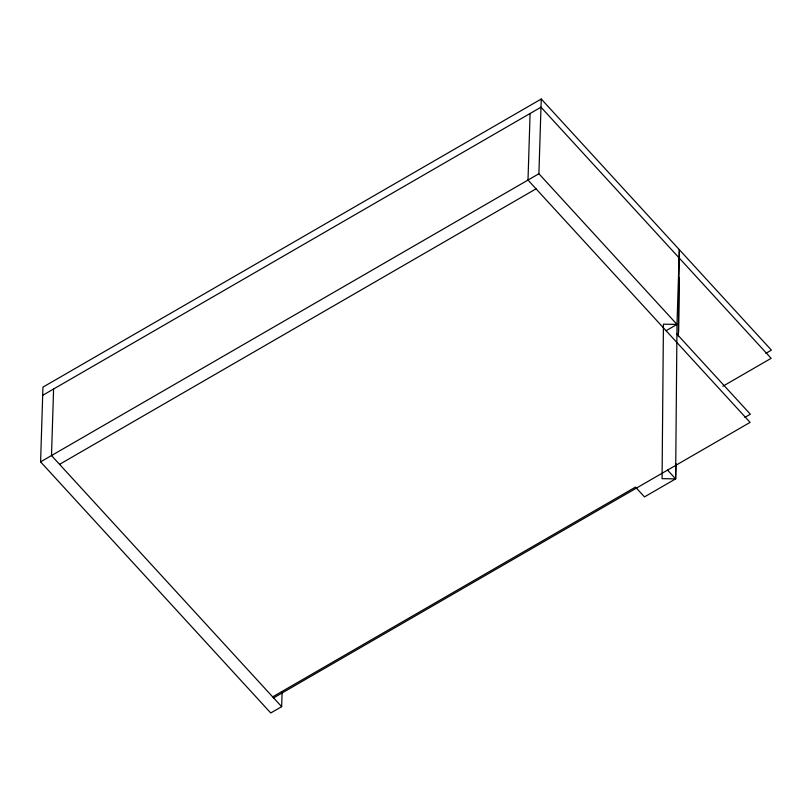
<?xml version="1.0" encoding="UTF-8"?>
<svg xmlns="http://www.w3.org/2000/svg" width="812" height="812" viewBox="0 0 812 812"><rect width="100%" height="100%" fill="white"/><g stroke="black" fill="none" stroke-linecap="round" stroke-linejoin="round"><path stroke-width="1.22" d="M272.68 696.879L635.502 487.098L644.474 496.893L675.625 478.887L676.995 324.414L679.339 249.69L679.248 259.82M678.385 336.361L679.086 257.861M678.609 331.986L679.096 277.542M282.129 691.611L281.652 706.673L270.751 712.977L40.6 461.866L42.945 387.131L541.249 99.023L771.4 350.134L765.909 353.311M53.592 389.009L51.501 455.562L281.652 706.673M530.094 113.497L528.003 180.051L750.095 422.382L273.593 697.884M666.094 330.717L676.995 324.414L538.904 173.748L541.249 99.023M676.995 324.414L663.434 324.191L662.064 478.654L675.625 478.887L676.091 463.814M42.691 395.312L540.995 107.194L771.146 358.315L722.853 386.238M40.6 461.866L538.904 173.748M59.56 464.352L536.052 188.841M744.868 417.378L750.349 414.201L676.721 333.864M667.565 470.097L675.625 478.887"/></g></svg>
